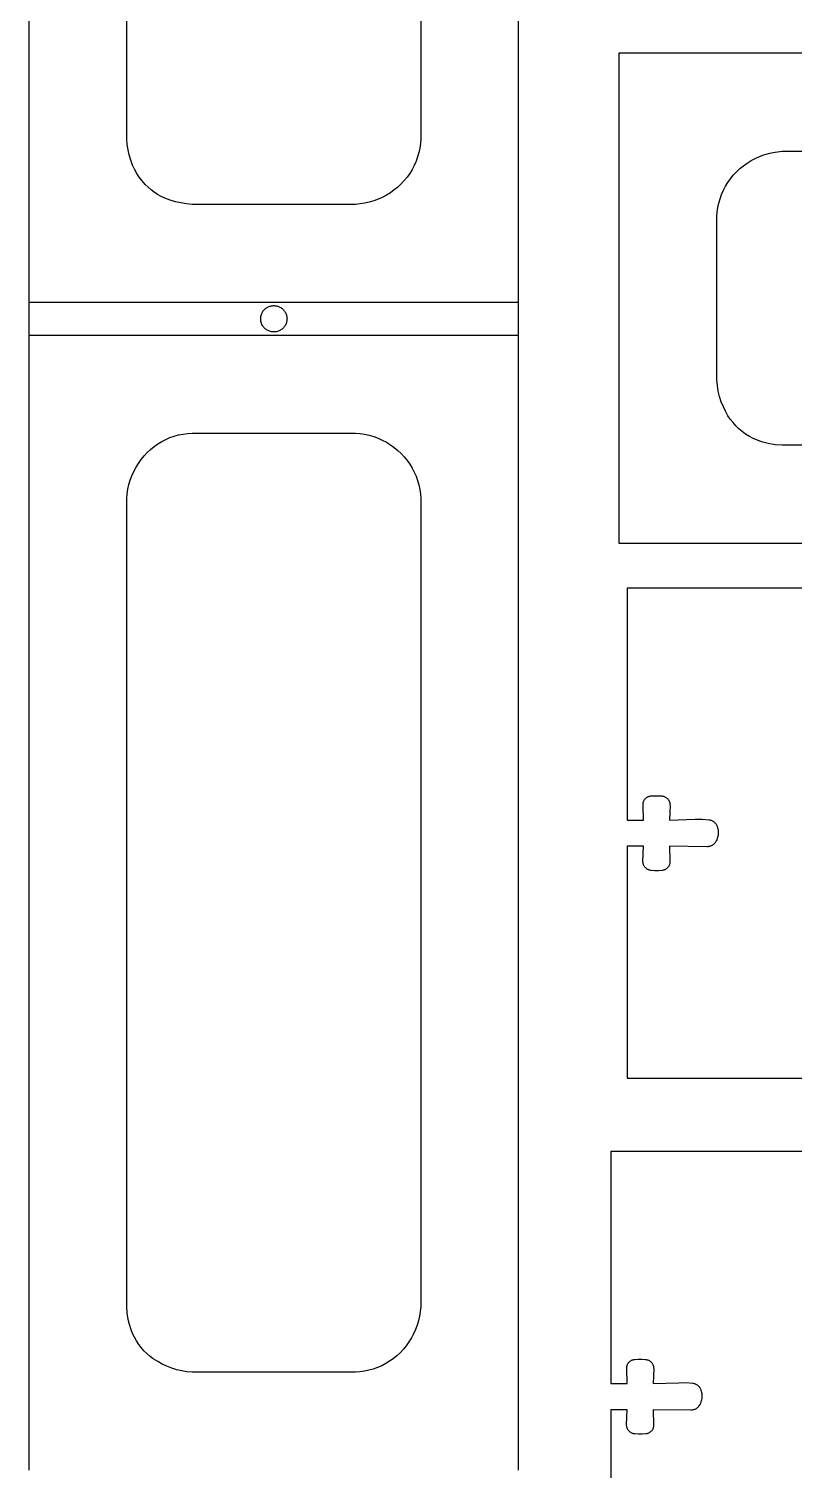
# Model space of a CAD drawing. Extents: x -75 to 75, y -42 to 42.
# Drawn here: x -1.5 to 10.21, y -5.03 to 17.03 of the extents above; entities that cross this region are included whole.
import ezdxf

# ---------------------------------------------------------------- set-up
doc = ezdxf.new("R2010")
doc.units = 0
doc.header["$MEASUREMENT"] = 0
doc.layers.get('0').update_dxf_attribs({"linetype": 'CONTINUOUS'})

msp = doc.modelspace()

# ---------------------------------------------------------------- linework, layer by layer
for p, q in [((-1.504, 30.218), (-1.504, 12.843)), ((5.996, 12.843), (5.996, 30.218)), ((-0.004, 15.343), (-0.004, 27.718)), ((4.496, 27.718), (4.496, 15.343)), ((29.031, 16.655), (7.531, 16.655)), ((7.531, 16.655), (7.531, 9.155)), ((0.003, 15.261), (-0.004, 15.343)), ((0.016, 15.18), (0.003, 15.261)), ((4.491, 15.273), (4.481, 15.204)), ((4.496, 15.343), (4.491, 15.273)), ((0.033, 15.101), (0.016, 15.18)), ((0.056, 15.022), (0.033, 15.101)), ((0.085, 14.945), (0.056, 15.022)), ((4.425, 15.003), (4.397, 14.94)), ((4.448, 15.069), (4.425, 15.003)), ((4.467, 15.136), (4.448, 15.069)), ((4.481, 15.204), (4.467, 15.136)), ((9.495, 14.976), (9.556, 15.014)), ((9.556, 15.014), (9.619, 15.047)), ((9.619, 15.047), (9.684, 15.077)), ((9.684, 15.077), (9.751, 15.101)), ((9.751, 15.101), (9.82, 15.122)), ((9.82, 15.122), (9.889, 15.138)), ((9.889, 15.138), (9.96, 15.149)), ((9.96, 15.149), (10.031, 15.155)), ((10.031, 15.155), (26.531, 15.155)), ((0.114, 14.88), (0.085, 14.945)), ((0.148, 14.818), (0.114, 14.88)), ((0.187, 14.758), (0.148, 14.818)), ((4.329, 14.818), (4.289, 14.761)), ((4.365, 14.878), (4.329, 14.818)), ((4.397, 14.94), (4.365, 14.878)), ((9.238, 14.736), (9.282, 14.79)), ((9.282, 14.79), (9.329, 14.841)), ((9.329, 14.841), (9.382, 14.89)), ((9.382, 14.89), (9.437, 14.935)), ((9.437, 14.935), (9.495, 14.976)), ((0.23, 14.701), (0.187, 14.758)), ((0.277, 14.648), (0.23, 14.701)), ((0.321, 14.605), (0.277, 14.648)), ((0.368, 14.565), (0.321, 14.605)), ((0.417, 14.529), (0.368, 14.565)), ((4.09, 14.563), (4.032, 14.521)), ((4.145, 14.608), (4.09, 14.563)), ((4.198, 14.657), (4.145, 14.608)), ((4.245, 14.708), (4.198, 14.657)), ((4.289, 14.761), (4.245, 14.708)), ((9.13, 14.558), (9.162, 14.62)), ((9.162, 14.62), (9.198, 14.679)), ((9.198, 14.679), (9.238, 14.736)), ((0.468, 14.495), (0.417, 14.529)), ((0.522, 14.466), (0.468, 14.495)), ((0.578, 14.44), (0.522, 14.466)), ((0.658, 14.409), (0.578, 14.44)), ((0.741, 14.384), (0.658, 14.409)), ((0.825, 14.364), (0.741, 14.384)), ((0.91, 14.35), (0.825, 14.364)), ((0.996, 14.343), (0.91, 14.35)), ((3.496, 14.343), (0.996, 14.343)), ((3.567, 14.349), (3.496, 14.343)), ((3.638, 14.36), (3.567, 14.349)), ((3.707, 14.376), (3.638, 14.36)), ((3.776, 14.396), (3.707, 14.376)), ((3.843, 14.421), (3.776, 14.396)), ((3.908, 14.45), (3.843, 14.421)), ((3.971, 14.483), (3.908, 14.45)), ((4.032, 14.521), (3.971, 14.483)), ((9.046, 14.293), (9.06, 14.362)), ((9.06, 14.362), (9.079, 14.429)), ((9.079, 14.429), (9.102, 14.494)), ((9.102, 14.494), (9.13, 14.558)), ((9.031, 14.155), (9.036, 14.224)), ((9.031, 11.655), (9.031, 14.155)), ((9.036, 14.224), (9.046, 14.293)), ((-1.504, 12.843), (-1.504, 12.343)), ((5.996, 12.843), (-1.504, 12.843)), ((5.996, 12.343), (5.996, 12.843)), ((2.046, 12.593), (2.047, 12.61)), ((2.046, 12.579), (2.046, 12.593)), ((2.047, 12.566), (2.046, 12.579)), ((2.047, 12.61), (2.049, 12.627)), ((2.049, 12.627), (2.052, 12.643)), ((2.052, 12.643), (2.057, 12.659)), ((2.057, 12.659), (2.062, 12.671)), ((2.062, 12.671), (2.068, 12.683)), ((2.068, 12.683), (2.074, 12.695)), ((2.074, 12.695), (2.081, 12.706)), ((2.081, 12.706), (2.089, 12.716)), ((2.089, 12.716), (2.098, 12.727)), ((2.098, 12.727), (2.107, 12.736)), ((2.107, 12.736), (2.117, 12.745)), ((2.117, 12.745), (2.127, 12.753)), ((2.127, 12.753), (2.138, 12.761)), ((2.138, 12.761), (2.15, 12.768)), ((2.15, 12.768), (2.162, 12.774)), ((2.162, 12.774), (2.174, 12.779)), ((2.174, 12.779), (2.186, 12.783)), ((2.186, 12.783), (2.199, 12.787)), ((2.199, 12.787), (2.212, 12.79)), ((2.212, 12.79), (2.225, 12.792)), ((2.225, 12.792), (2.239, 12.793)), ((2.239, 12.793), (2.252, 12.793)), ((2.252, 12.793), (2.265, 12.792)), ((2.265, 12.792), (2.278, 12.79)), ((2.278, 12.79), (2.291, 12.788)), ((2.291, 12.788), (2.304, 12.785)), ((2.304, 12.785), (2.317, 12.78)), ((2.317, 12.78), (2.329, 12.775)), ((2.329, 12.775), (2.341, 12.769)), ((2.341, 12.769), (2.353, 12.763)), ((2.353, 12.763), (2.364, 12.756)), ((2.364, 12.756), (2.374, 12.747)), ((2.374, 12.747), (2.384, 12.739)), ((2.384, 12.739), (2.394, 12.729)), ((2.394, 12.729), (2.403, 12.719)), ((2.403, 12.719), (2.411, 12.709)), ((2.411, 12.709), (2.418, 12.698)), ((2.418, 12.698), (2.425, 12.686)), ((2.425, 12.686), (2.431, 12.674)), ((2.431, 12.674), (2.436, 12.662)), ((2.436, 12.662), (2.44, 12.649)), ((2.44, 12.649), (2.443, 12.637)), ((2.443, 12.637), (2.446, 12.624)), ((2.446, 12.624), (2.448, 12.61)), ((2.448, 12.61), (2.449, 12.597)), ((2.449, 12.597), (2.448, 12.584)), ((2.448, 12.584), (2.448, 12.571)), ((2.05, 12.553), (2.047, 12.566)), ((2.052, 12.54), (2.05, 12.553)), ((2.056, 12.527), (2.052, 12.54)), ((2.061, 12.514), (2.056, 12.527)), ((2.066, 12.502), (2.061, 12.514)), ((2.073, 12.491), (2.066, 12.502)), ((2.08, 12.479), (2.073, 12.491)), ((2.088, 12.468), (2.08, 12.479)), ((2.096, 12.458), (2.088, 12.468)), ((2.105, 12.448), (2.096, 12.458)), ((2.115, 12.439), (2.105, 12.448)), ((2.125, 12.431), (2.115, 12.439)), ((2.136, 12.423), (2.125, 12.431)), ((2.147, 12.416), (2.136, 12.423)), ((2.159, 12.41), (2.147, 12.416)), ((2.171, 12.405), (2.159, 12.41)), ((2.184, 12.4), (2.171, 12.405)), ((2.197, 12.396), (2.184, 12.4)), ((2.21, 12.393), (2.197, 12.396)), ((2.223, 12.391), (2.21, 12.393)), ((2.236, 12.39), (2.223, 12.391)), ((2.25, 12.39), (2.236, 12.39)), ((2.263, 12.39), (2.25, 12.39)), ((2.276, 12.392), (2.263, 12.39)), ((2.289, 12.394), (2.276, 12.392)), ((2.302, 12.397), (2.289, 12.394)), ((2.315, 12.401), (2.302, 12.397)), ((2.327, 12.406), (2.315, 12.401)), ((2.339, 12.412), (2.327, 12.406)), ((2.351, 12.419), (2.339, 12.412)), ((2.362, 12.426), (2.351, 12.419)), ((2.373, 12.434), (2.362, 12.426)), ((2.383, 12.442), (2.373, 12.434)), ((2.393, 12.452), (2.383, 12.442)), ((2.401, 12.462), (2.393, 12.452)), ((2.41, 12.472), (2.401, 12.462)), ((2.417, 12.483), (2.41, 12.472)), ((2.424, 12.495), (2.417, 12.483)), ((2.43, 12.507), (2.424, 12.495)), ((2.435, 12.519), (2.43, 12.507)), ((2.44, 12.531), (2.435, 12.519)), ((2.443, 12.544), (2.44, 12.531)), ((2.446, 12.557), (2.443, 12.544)), ((2.448, 12.571), (2.446, 12.557)), ((-1.504, 12.343), (-1.504, -5.032)), ((-1.504, 12.343), (5.996, 12.343)), ((5.996, -5.032), (5.996, 12.343)), ((9.039, 11.57), (9.031, 11.655)), ((9.053, 11.486), (9.039, 11.57)), ((9.073, 11.403), (9.053, 11.486)), ((9.099, 11.321), (9.073, 11.403)), ((9.131, 11.242), (9.099, 11.321)), ((9.168, 11.165), (9.131, 11.242)), ((9.201, 11.108), (9.168, 11.165)), ((9.237, 11.054), (9.201, 11.108)), ((9.278, 11.002), (9.237, 11.054)), ((0.722, 10.795), (0.789, 10.814)), ((0.789, 10.814), (0.857, 10.828)), ((0.857, 10.828), (0.926, 10.838)), ((0.926, 10.838), (0.996, 10.843)), ((0.996, 10.843), (3.496, 10.843)), ((3.496, 10.843), (3.567, 10.836)), ((3.567, 10.836), (3.638, 10.825)), ((3.638, 10.825), (3.707, 10.809)), ((9.321, 10.953), (9.278, 11.002)), ((9.368, 10.908), (9.321, 10.953)), ((9.419, 10.865), (9.368, 10.908)), ((9.471, 10.827), (9.419, 10.865)), ((9.529, 10.791), (9.471, 10.827)), ((0.31, 10.544), (0.361, 10.592)), ((0.361, 10.592), (0.415, 10.636)), ((0.415, 10.636), (0.472, 10.676)), ((0.472, 10.676), (0.531, 10.712)), ((0.531, 10.712), (0.593, 10.744)), ((0.593, 10.744), (0.657, 10.772)), ((0.657, 10.772), (0.722, 10.795)), ((3.707, 10.809), (3.776, 10.789)), ((3.776, 10.789), (3.843, 10.764)), ((3.843, 10.764), (3.908, 10.735)), ((3.908, 10.735), (3.971, 10.702)), ((3.971, 10.702), (4.032, 10.664)), ((4.032, 10.664), (4.09, 10.622)), ((4.09, 10.622), (4.145, 10.577)), ((9.589, 10.759), (9.529, 10.791)), ((9.651, 10.732), (9.589, 10.759)), ((9.714, 10.71), (9.651, 10.732)), ((9.818, 10.683), (9.714, 10.71)), ((9.924, 10.664), (9.818, 10.683)), ((10.031, 10.655), (9.924, 10.664)), ((26.531, 10.655), (10.031, 10.655)), ((0.137, 10.318), (0.174, 10.379)), ((0.174, 10.379), (0.216, 10.437)), ((0.216, 10.437), (0.261, 10.492)), ((0.261, 10.492), (0.31, 10.544)), ((4.145, 10.577), (4.198, 10.528)), ((4.198, 10.528), (4.245, 10.478)), ((4.245, 10.478), (4.289, 10.424)), ((4.289, 10.424), (4.329, 10.367)), ((0.049, 10.122), (0.074, 10.19)), ((0.074, 10.19), (0.103, 10.255)), ((0.103, 10.255), (0.137, 10.318)), ((4.329, 10.367), (4.365, 10.307)), ((4.365, 10.307), (4.397, 10.245)), ((4.397, 10.245), (4.425, 10.182)), ((4.425, 10.182), (4.448, 10.116)), ((0.002, 9.914), (0.013, 9.984)), ((0.013, 9.984), (0.029, 10.054)), ((0.029, 10.054), (0.049, 10.122)), ((4.448, 10.116), (4.467, 10.049)), ((4.467, 10.049), (4.481, 9.981)), ((4.481, 9.981), (4.491, 9.912)), ((-0.004, 9.843), (0.002, 9.914)), ((-0.004, -2.532), (-0.004, 9.843)), ((4.491, 9.912), (4.496, 9.843)), ((4.496, 9.843), (4.496, -2.532)), ((7.531, 9.155), (29.031, 9.155)), ((18.206, 8.468), (7.656, 8.468)), ((7.656, 8.468), (7.656, 4.918)), ((7.9, 5.165), (7.901, 5.173)), ((7.9, 5.156), (7.9, 5.165)), ((7.9, 5.147), (7.9, 5.156)), ((7.906, 4.918), (7.9, 5.147)), ((7.901, 5.173), (7.903, 5.182)), ((7.903, 5.182), (7.905, 5.191)), ((7.905, 5.191), (7.908, 5.199)), ((7.908, 5.199), (7.911, 5.207)), ((7.911, 5.207), (7.915, 5.215)), ((7.915, 5.215), (7.919, 5.223)), ((7.919, 5.223), (7.924, 5.231)), ((7.924, 5.231), (7.929, 5.238)), ((7.929, 5.238), (7.935, 5.245)), ((7.935, 5.245), (7.941, 5.251)), ((7.941, 5.251), (7.948, 5.257)), ((7.948, 5.257), (7.955, 5.262)), ((7.955, 5.262), (7.962, 5.267)), ((7.962, 5.267), (7.97, 5.272)), ((7.97, 5.272), (7.978, 5.276)), ((7.978, 5.276), (7.986, 5.279)), ((7.986, 5.279), (7.995, 5.282)), ((7.995, 5.282), (8.003, 5.284)), ((8.003, 5.284), (8.012, 5.286)), ((8.012, 5.286), (8.021, 5.287)), ((8.021, 5.287), (8.077, 5.291)), ((8.077, 5.291), (8.133, 5.291)), ((8.133, 5.291), (8.189, 5.287)), ((8.189, 5.287), (8.199, 5.286)), ((8.199, 5.286), (8.208, 5.284)), ((8.208, 5.284), (8.217, 5.282)), ((8.217, 5.282), (8.225, 5.279)), ((8.225, 5.279), (8.234, 5.275)), ((8.234, 5.275), (8.242, 5.271)), ((8.242, 5.271), (8.25, 5.266)), ((8.25, 5.266), (8.258, 5.261)), ((8.258, 5.261), (8.265, 5.255)), ((8.265, 5.255), (8.272, 5.249)), ((8.272, 5.249), (8.278, 5.242)), ((8.278, 5.242), (8.284, 5.235)), ((8.284, 5.235), (8.29, 5.228)), ((8.29, 5.228), (8.295, 5.22)), ((8.295, 5.22), (8.299, 5.212)), ((8.299, 5.212), (8.303, 5.204)), ((8.303, 5.204), (8.306, 5.195)), ((8.306, 5.195), (8.309, 5.186)), ((8.309, 5.186), (8.311, 5.177)), ((8.311, 5.177), (8.313, 5.168)), ((8.314, 5.149), (8.311, 5.033)), ((8.313, 5.168), (8.313, 5.159)), ((8.313, 5.159), (8.314, 5.149)), ((7.656, 4.918), (7.906, 4.918)), ((8.311, 5.033), (8.306, 4.918)), ((8.306, 4.918), (8.701, 4.931)), ((8.701, 4.931), (8.807, 4.932)), ((8.807, 4.932), (8.913, 4.923)), ((8.913, 4.923), (8.923, 4.922)), ((8.923, 4.922), (8.933, 4.919)), ((8.933, 4.919), (8.942, 4.916)), ((8.942, 4.916), (8.952, 4.913)), ((8.952, 4.913), (8.961, 4.908)), ((8.961, 4.908), (8.97, 4.904)), ((8.97, 4.904), (8.978, 4.898)), ((8.978, 4.898), (8.986, 4.892)), ((8.986, 4.892), (8.994, 4.885)), ((8.994, 4.885), (9.001, 4.878)), ((9.001, 4.878), (9.008, 4.871)), ((9.008, 4.871), (9.014, 4.863)), ((9.014, 4.863), (9.02, 4.854)), ((9.02, 4.854), (9.025, 4.846)), ((9.025, 4.846), (9.029, 4.836)), ((9.029, 4.836), (9.036, 4.819)), ((9.037, 4.635), (9.03, 4.617)), ((9.036, 4.819), (9.042, 4.801)), ((9.042, 4.653), (9.037, 4.635)), ((9.042, 4.801), (9.046, 4.783)), ((9.047, 4.671), (9.042, 4.653)), ((9.046, 4.783), (9.049, 4.764)), ((9.05, 4.69), (9.047, 4.671)), ((9.049, 4.764), (9.051, 4.746)), ((9.051, 4.708), (9.05, 4.69)), ((9.051, 4.746), (9.052, 4.727)), ((9.052, 4.727), (9.051, 4.708)), ((7.906, 4.518), (7.656, 4.518)), ((7.656, 4.518), (7.656, 0.968)), ((7.902, 4.402), (7.906, 4.518)), ((8.306, 4.518), (8.313, 4.288)), ((8.884, 4.511), (8.306, 4.518)), ((8.894, 4.511), (8.884, 4.511)), ((8.904, 4.512), (8.894, 4.511)), ((8.915, 4.514), (8.904, 4.512)), ((8.925, 4.516), (8.915, 4.514)), ((8.935, 4.519), (8.925, 4.516)), ((8.944, 4.523), (8.935, 4.519)), ((8.954, 4.528), (8.944, 4.523)), ((8.963, 4.533), (8.954, 4.528)), ((8.971, 4.538), (8.963, 4.533)), ((8.979, 4.545), (8.971, 4.538)), ((8.987, 4.552), (8.979, 4.545)), ((8.995, 4.559), (8.987, 4.552)), ((9.001, 4.567), (8.995, 4.559)), ((9.007, 4.575), (9.001, 4.567)), ((9.013, 4.584), (9.007, 4.575)), ((9.022, 4.6), (9.013, 4.584)), ((9.03, 4.617), (9.022, 4.6)), ((7.899, 4.286), (7.902, 4.402)), ((7.899, 4.276), (7.899, 4.286)), ((7.9, 4.267), (7.899, 4.276)), ((7.901, 4.258), (7.9, 4.267)), ((7.904, 4.249), (7.901, 4.258)), ((7.906, 4.24), (7.904, 4.249)), ((7.91, 4.231), (7.906, 4.24)), ((7.913, 4.223), (7.91, 4.231)), ((7.918, 4.215), (7.913, 4.223)), ((7.923, 4.207), (7.918, 4.215)), ((7.928, 4.2), (7.923, 4.207)), ((7.934, 4.193), (7.928, 4.2)), ((7.941, 4.186), (7.934, 4.193)), ((8.283, 4.197), (8.277, 4.191)), ((8.288, 4.204), (8.283, 4.197)), ((8.293, 4.212), (8.288, 4.204)), ((8.298, 4.22), (8.293, 4.212)), ((8.302, 4.228), (8.298, 4.22)), ((8.305, 4.236), (8.302, 4.228)), ((8.308, 4.244), (8.305, 4.236)), ((8.31, 4.253), (8.308, 4.244)), ((8.311, 4.262), (8.31, 4.253)), ((8.312, 4.27), (8.311, 4.262)), ((8.313, 4.279), (8.312, 4.27)), ((8.313, 4.288), (8.313, 4.279)), ((7.948, 4.18), (7.941, 4.186)), ((7.955, 4.174), (7.948, 4.18)), ((7.962, 4.169), (7.955, 4.174)), ((7.97, 4.164), (7.962, 4.169)), ((7.979, 4.16), (7.97, 4.164)), ((7.987, 4.156), (7.979, 4.16)), ((7.996, 4.153), (7.987, 4.156)), ((8.005, 4.151), (7.996, 4.153)), ((8.014, 4.149), (8.005, 4.151)), ((8.023, 4.148), (8.014, 4.149)), ((8.079, 4.144), (8.023, 4.148)), ((8.136, 4.144), (8.079, 4.144)), ((8.192, 4.148), (8.136, 4.144)), ((8.201, 4.149), (8.192, 4.148)), ((8.209, 4.151), (8.201, 4.149)), ((8.218, 4.153), (8.209, 4.151)), ((8.226, 4.156), (8.218, 4.153)), ((8.235, 4.159), (8.226, 4.156)), ((8.242, 4.163), (8.235, 4.159)), ((8.25, 4.168), (8.242, 4.163)), ((8.257, 4.173), (8.25, 4.168)), ((8.264, 4.178), (8.257, 4.173)), ((8.271, 4.184), (8.264, 4.178)), ((8.277, 4.191), (8.271, 4.184)), ((7.656, 0.968), (29.156, 0.968)), ((17.956, -0.157), (7.406, -0.157)), ((7.406, -0.157), (7.406, -3.707)), ((0.004, -2.629), (-0.004, -2.532)), ((0.018, -2.725), (0.004, -2.629)), ((4.489, -2.604), (4.478, -2.674)), ((4.496, -2.532), (4.489, -2.604)), ((0.036, -2.805), (0.018, -2.725)), ((0.061, -2.883), (0.036, -2.805)), ((4.442, -2.812), (4.417, -2.879)), ((4.463, -2.744), (4.442, -2.812)), ((4.478, -2.674), (4.463, -2.744)), ((0.084, -2.942), (0.061, -2.883)), ((0.112, -2.999), (0.084, -2.942)), ((0.143, -3.054), (0.112, -2.999)), ((0.178, -3.107), (0.143, -3.054)), ((4.317, -3.069), (4.276, -3.127)), ((4.355, -3.008), (4.317, -3.069)), ((4.388, -2.945), (4.355, -3.008)), ((4.417, -2.879), (4.388, -2.945)), ((0.217, -3.157), (0.178, -3.107)), ((0.259, -3.205), (0.217, -3.157)), ((0.304, -3.249), (0.259, -3.205)), ((0.352, -3.29), (0.304, -3.249)), ((0.402, -3.328), (0.352, -3.29)), ((4.131, -3.282), (4.077, -3.326)), ((4.182, -3.234), (4.131, -3.282)), ((4.231, -3.182), (4.182, -3.234)), ((4.276, -3.127), (4.231, -3.182)), ((0.469, -3.371), (0.402, -3.328)), ((0.539, -3.41), (0.469, -3.371)), ((0.611, -3.443), (0.539, -3.41)), ((0.685, -3.472), (0.611, -3.443)), ((0.761, -3.495), (0.685, -3.472)), ((0.838, -3.513), (0.761, -3.495)), ((0.917, -3.525), (0.838, -3.513)), ((0.996, -3.532), (0.917, -3.525)), ((3.565, -3.528), (3.496, -3.532)), ((3.634, -3.518), (3.565, -3.528)), ((3.702, -3.504), (3.634, -3.518)), ((3.769, -3.485), (3.702, -3.504)), ((3.835, -3.462), (3.769, -3.485)), ((3.899, -3.434), (3.835, -3.462)), ((3.961, -3.402), (3.899, -3.434)), ((4.02, -3.366), (3.961, -3.402)), ((4.077, -3.326), (4.02, -3.366)), ((7.65, -3.46), (7.651, -3.452)), ((7.65, -3.469), (7.65, -3.46)), ((7.65, -3.478), (7.65, -3.469)), ((7.656, -3.707), (7.65, -3.478)), ((7.651, -3.452), (7.653, -3.443)), ((7.653, -3.443), (7.655, -3.434)), ((7.655, -3.434), (7.658, -3.426)), ((7.658, -3.426), (7.661, -3.418)), ((7.661, -3.418), (7.665, -3.41)), ((7.665, -3.41), (7.669, -3.402)), ((7.669, -3.402), (7.674, -3.394)), ((7.674, -3.394), (7.679, -3.387)), ((7.679, -3.387), (7.685, -3.38)), ((7.685, -3.38), (7.691, -3.374)), ((7.691, -3.374), (7.698, -3.368)), ((7.698, -3.368), (7.705, -3.363)), ((7.705, -3.363), (7.712, -3.358)), ((7.712, -3.358), (7.72, -3.353)), ((7.72, -3.353), (7.728, -3.349)), ((7.728, -3.349), (7.736, -3.346)), ((7.736, -3.346), (7.745, -3.343)), ((7.745, -3.343), (7.753, -3.341)), ((7.753, -3.341), (7.762, -3.339)), ((7.762, -3.339), (7.771, -3.338)), ((7.771, -3.338), (7.827, -3.334)), ((7.827, -3.334), (7.883, -3.334)), ((7.883, -3.334), (7.939, -3.338)), ((7.939, -3.338), (7.949, -3.339)), ((7.949, -3.339), (7.958, -3.341)), ((7.958, -3.341), (7.967, -3.343)), ((7.967, -3.343), (7.975, -3.346)), ((7.975, -3.346), (7.984, -3.35)), ((7.984, -3.35), (7.992, -3.354)), ((7.992, -3.354), (8, -3.359)), ((8, -3.359), (8.008, -3.364)), ((8.008, -3.364), (8.015, -3.37)), ((8.015, -3.37), (8.022, -3.376)), ((8.022, -3.376), (8.028, -3.383)), ((8.028, -3.383), (8.034, -3.39)), ((8.034, -3.39), (8.04, -3.397)), ((8.04, -3.397), (8.045, -3.405)), ((8.045, -3.405), (8.049, -3.413)), ((8.049, -3.413), (8.053, -3.421)), ((8.053, -3.421), (8.056, -3.43)), ((8.056, -3.43), (8.059, -3.439)), ((8.059, -3.439), (8.061, -3.448)), ((8.061, -3.448), (8.063, -3.457)), ((8.064, -3.476), (8.061, -3.592)), ((8.063, -3.457), (8.063, -3.466)), ((8.063, -3.466), (8.064, -3.476)), ((3.496, -3.532), (0.996, -3.532)), ((7.406, -3.707), (7.656, -3.707)), ((8.061, -3.592), (8.056, -3.707)), ((8.056, -3.707), (8.451, -3.694)), ((8.451, -3.694), (8.557, -3.693)), ((8.557, -3.693), (8.663, -3.702)), ((8.663, -3.702), (8.673, -3.703)), ((8.673, -3.703), (8.683, -3.706)), ((8.683, -3.706), (8.692, -3.709)), ((8.692, -3.709), (8.702, -3.712)), ((8.702, -3.712), (8.711, -3.717)), ((8.711, -3.717), (8.72, -3.721)), ((8.72, -3.721), (8.728, -3.727)), ((8.728, -3.727), (8.736, -3.733)), ((8.736, -3.733), (8.744, -3.74)), ((8.744, -3.74), (8.751, -3.747)), ((8.751, -3.747), (8.758, -3.754)), ((8.758, -3.754), (8.764, -3.762)), ((8.764, -3.762), (8.77, -3.771)), ((8.77, -3.771), (8.775, -3.779)), ((8.775, -3.779), (8.779, -3.789)), ((8.779, -3.789), (8.786, -3.806)), ((8.786, -3.806), (8.792, -3.824)), ((8.792, -3.824), (8.796, -3.842)), ((8.797, -3.954), (8.792, -3.972)), ((8.796, -3.842), (8.799, -3.861)), ((8.8, -3.935), (8.797, -3.954)), ((8.799, -3.861), (8.801, -3.879)), ((8.801, -3.917), (8.8, -3.935)), ((8.801, -3.879), (8.802, -3.898)), ((8.802, -3.898), (8.801, -3.917)), ((7.656, -4.107), (7.406, -4.107)), ((7.406, -4.107), (7.406, -7.657)), ((7.652, -4.223), (7.656, -4.107)), ((8.056, -4.107), (8.063, -4.337)), ((8.634, -4.114), (8.056, -4.107)), ((8.644, -4.114), (8.634, -4.114)), ((8.654, -4.113), (8.644, -4.114)), ((8.665, -4.111), (8.654, -4.113)), ((8.675, -4.109), (8.665, -4.111)), ((8.685, -4.106), (8.675, -4.109)), ((8.694, -4.102), (8.685, -4.106)), ((8.704, -4.097), (8.694, -4.102)), ((8.713, -4.092), (8.704, -4.097)), ((8.721, -4.087), (8.713, -4.092)), ((8.729, -4.08), (8.721, -4.087)), ((8.737, -4.073), (8.729, -4.08)), ((8.745, -4.066), (8.737, -4.073)), ((8.751, -4.058), (8.745, -4.066)), ((8.757, -4.05), (8.751, -4.058)), ((8.763, -4.041), (8.757, -4.05)), ((8.772, -4.025), (8.763, -4.041)), ((8.78, -4.008), (8.772, -4.025)), ((8.787, -3.99), (8.78, -4.008)), ((8.792, -3.972), (8.787, -3.99)), ((7.649, -4.339), (7.652, -4.223)), ((7.649, -4.349), (7.649, -4.339)), ((7.65, -4.358), (7.649, -4.349)), ((7.651, -4.367), (7.65, -4.358)), ((7.654, -4.376), (7.651, -4.367)), ((7.656, -4.385), (7.654, -4.376)), ((7.66, -4.394), (7.656, -4.385)), ((7.663, -4.402), (7.66, -4.394)), ((7.668, -4.41), (7.663, -4.402)), ((7.673, -4.418), (7.668, -4.41)), ((8.048, -4.405), (8.043, -4.413)), ((8.052, -4.397), (8.048, -4.405)), ((8.055, -4.389), (8.052, -4.397)), ((8.058, -4.381), (8.055, -4.389)), ((8.06, -4.372), (8.058, -4.381)), ((8.061, -4.363), (8.06, -4.372)), ((8.062, -4.355), (8.061, -4.363)), ((8.063, -4.346), (8.062, -4.355)), ((8.063, -4.337), (8.063, -4.346)), ((7.678, -4.425), (7.673, -4.418)), ((7.684, -4.432), (7.678, -4.425)), ((7.691, -4.439), (7.684, -4.432)), ((7.698, -4.445), (7.691, -4.439)), ((7.705, -4.451), (7.698, -4.445)), ((7.712, -4.456), (7.705, -4.451)), ((7.72, -4.461), (7.712, -4.456)), ((7.729, -4.465), (7.72, -4.461)), ((7.737, -4.469), (7.729, -4.465)), ((7.746, -4.472), (7.737, -4.469)), ((7.755, -4.474), (7.746, -4.472)), ((7.764, -4.476), (7.755, -4.474)), ((7.773, -4.477), (7.764, -4.476)), ((7.829, -4.481), (7.773, -4.477)), ((7.886, -4.481), (7.829, -4.481)), ((7.942, -4.477), (7.886, -4.481)), ((7.951, -4.476), (7.942, -4.477)), ((7.959, -4.474), (7.951, -4.476)), ((7.968, -4.472), (7.959, -4.474)), ((7.976, -4.469), (7.968, -4.472)), ((7.985, -4.466), (7.976, -4.469)), ((7.992, -4.462), (7.985, -4.466)), ((8, -4.457), (7.992, -4.462)), ((8.007, -4.452), (8, -4.457)), ((8.014, -4.447), (8.007, -4.452)), ((8.021, -4.441), (8.014, -4.447)), ((8.027, -4.434), (8.021, -4.441)), ((8.033, -4.428), (8.027, -4.434)), ((8.038, -4.421), (8.033, -4.428)), ((8.043, -4.413), (8.038, -4.421))]:
    msp.add_line(p, q)

doc.saveas('drawing.dxf')
